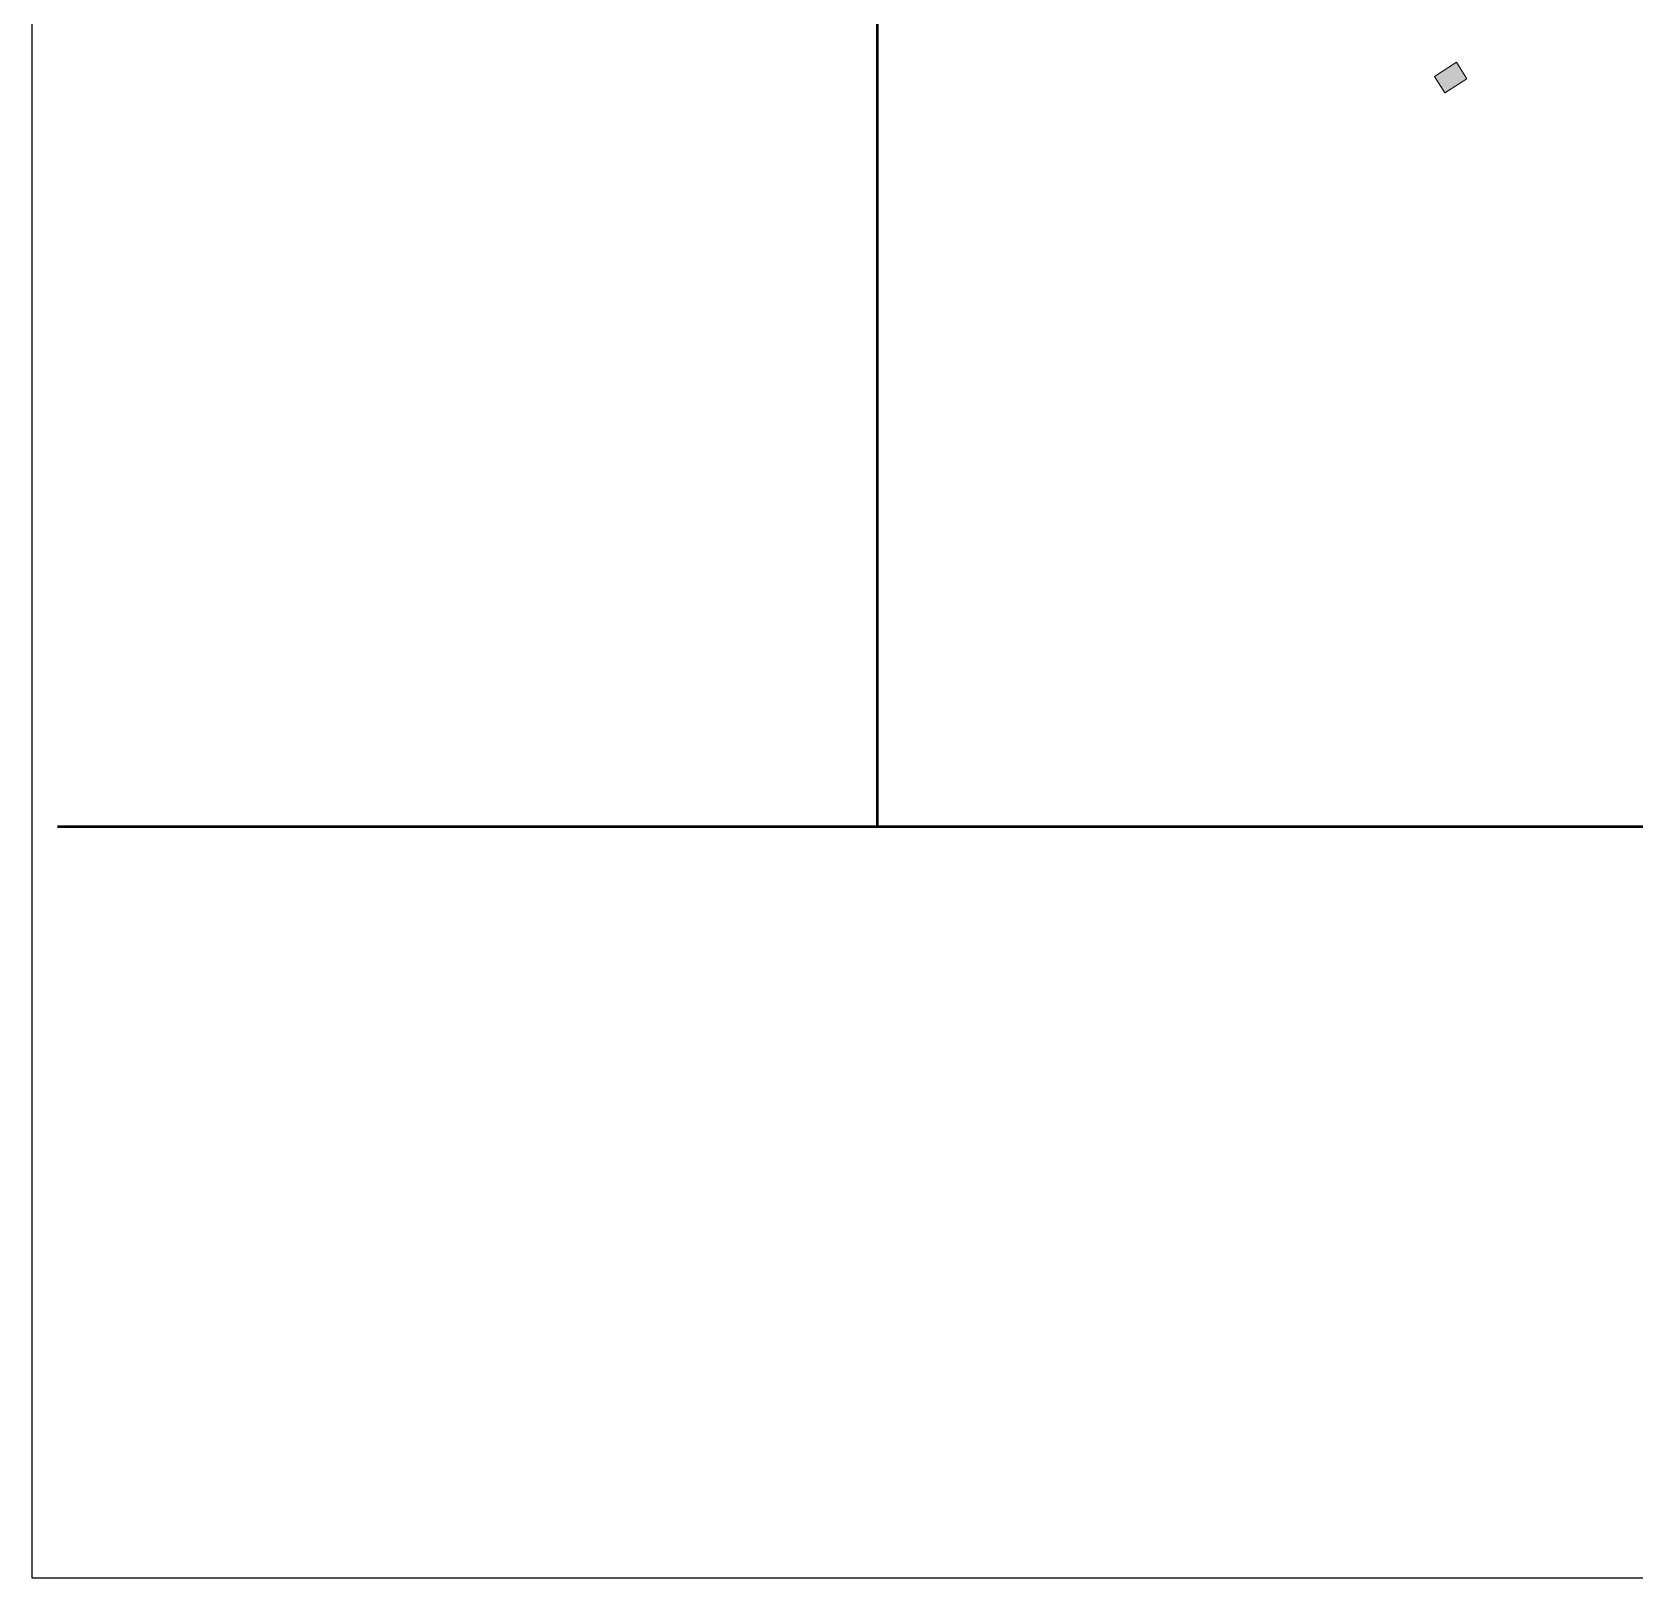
# Model space of a CAD drawing. Header units: millimetres. Extents: x 89237 to 96871, y -22823 to -19192.
# Drawn here: x 89237 to 90464, y -22823 to -21640 of the extents above; entities that cross this region are included whole.
import ezdxf

# ---------------------------------------------------------------- set-up
doc = ezdxf.new("R2010")
doc.units = ezdxf.units.MM
doc.header["$LTSCALE"] = 5
doc.layers.add('KALEM0.12', color=220, linetype='Continuous', lineweight=15)
doc.layers.add('KALEM0.45', color=32, linetype='Continuous', lineweight=50)

msp = doc.modelspace()

# ---------------------------------------------------------------- hatches: boundary and pattern name
at = {"true_color": 0xa0a0a0}
msp.add_hatch(color=253, dxfattribs=at).paths.add_polyline_path([(90335, -21675.4), (90327, -21662.7), (90310.1, -21673.5), (90318.1, -21686)])

# ---------------------------------------------------------------- linework, layer by layer
msp.add_lwpolyline([(89236.8, -19192.3), (92893.2, -19192.3), (92893.2, -22822.9), (89236.8, -22822.9)], close=True)
at = {"layer": 'KALEM0.12'}
for p, q in [((90327, -21662.7), (90310.1, -21673.5)), ((90335, -21675.4), (90327, -21662.7)), ((90310.1, -21673.5), (90318.1, -21686)), ((90318.1, -21686), (90335, -21675.4))]:
    msp.add_line(p, q, dxfattribs=at)
at = {"layer": 'KALEM0.45'}
for p, q in [((89883.7, -20276.6), (89883.7, -22247.7)), ((89256.2, -22247.7), (92336.4, -22247.7))]:
    msp.add_line(p, q, dxfattribs=at)

doc.saveas('drawing.dxf')
